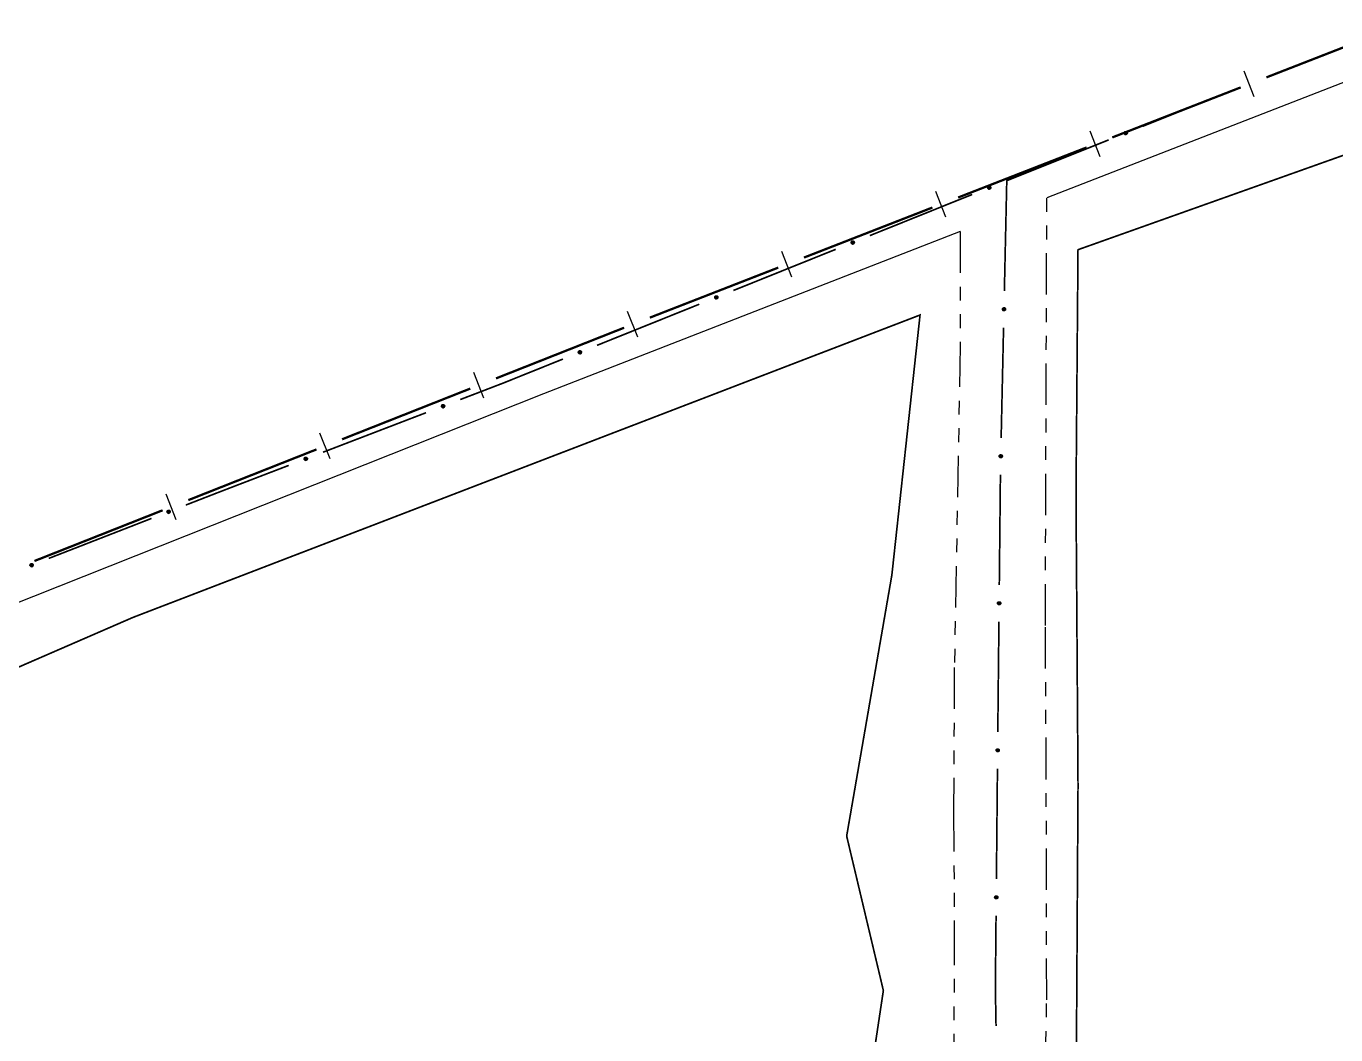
# Model space of a CAD drawing. Extents: x 212200 to 214553, y 4880545 to 4882659.
# Drawn here: x 212374.7 to 212517.2, y 4881900.7 to 4882010.5 of the extents above; entities that cross this region are included whole.
import ezdxf

# ---------------------------------------------------------------- set-up
doc = ezdxf.new("R2010")
doc.units = 0
doc.header["$LTSCALE"] = 1.5
doc.header["$MEASUREMENT"] = 0
doc.linetypes.add('TRACO_12', pattern=[2.5, 2, -0.5])
doc.linetypes.add('TRACO_25', pattern=[8, 3, -1, 1, -1, 1, -1])
for name, color, linetype in [('LM-LIM-SETORES-BAIRROS', 250, 'CONTINUOUS'), ('RU-QUADRA', 210, 'CONTINUOUS'), ('SV-EIXO-ROD-ESTR', 7, 'CONTINUOUS'), ('SV-EIXO-RUA-N-PAV', 6, 'CONTINUOUS'), ('SV-EST-MUNIC-PAV', 20, 'CONTINUOUS'), ('SV-RUA-NAO-PAV', 7, 'CONTINUOUS')]:
    doc.layers.add(name, color=color, linetype=linetype)

msp = doc.modelspace()

# ---------------------------------------------------------------- linework, layer by layer
at = {"layer": 'LM-LIM-SETORES-BAIRROS', "const_width": 0.25}
for points in [[(212509.663076, 4882004.885315), (212523.639331, 4882010.331808)], [(212492.89157, 4881998.349523), (212506.867825, 4882003.796016)], [(212476.120063, 4881991.813731), (212490.096319, 4881997.260224)], [(212459.348557, 4881985.277939), (212473.324812, 4881990.724432)], [(212442.577051, 4881978.742147), (212456.553306, 4881984.188641)], [(212425.83572, 4881972.129506), (212439.783783, 4881977.647798)], [(212409.098045, 4881965.507556), (212423.046107, 4881971.025848)], [(212392.360369, 4881958.885606), (212406.308432, 4881964.403898)], [(212375.622694, 4881952.263656), (212389.570757, 4881957.781948)]]:
    msp.add_lwpolyline(points, dxfattribs=at)
at = {"layer": 'LM-LIM-SETORES-BAIRROS'}
for points in [[(212508.344225, 4882002.76149), (212507.254926, 4882005.556741)], [(212491.572718, 4881996.225698), (212490.48342, 4881999.020949)], [(212474.801212, 4881989.689906), (212473.711913, 4881992.485157)], [(212458.029706, 4881983.154115), (212456.940407, 4881985.949366)], [(212441.265483, 4881976.620878), (212440.161825, 4881979.41049)], [(212424.527807, 4881969.998928), (212423.424149, 4881972.78854)], [(212407.790132, 4881963.376978), (212406.686474, 4881966.16659)], [(212391.052457, 4881956.755028), (212389.948798, 4881959.54464)]]:
    msp.add_lwpolyline(points, dxfattribs=at)
at = {"layer": 'RU-QUADRA', "linetype": 'TRACO_12', "const_width": 0.18, "flags": 128}
msp.add_lwpolyline([(212489.164757, 4881986.135193), (212488.948578, 4881959.321952), (212489.167826, 4881927.808187), (212488.891121, 4881882.507408), (212432.397403, 4881793.455384), (212417.882575, 4881763.02328), (212416.805336, 4881738.65747), (212433.900467, 4881700.932708), (212505.018292, 4881730.37495), (212566.987452, 4881758.776146), (212621.178855, 4881783.091815), (212637.742347, 4881789.662463), (212676.918309, 4881806.061625), (212691.15408, 4881829.640669), (212710.048323, 4881861.859366), (212715.983597, 4881890.598269), (212724.564962, 4881935.044364), (212740.185858, 4882008.603401), (212619.712691, 4882003.6638), (212609.333983, 4882003.4891), (212554.743794, 4882001.734165), (212534.330392, 4882001.149715), (212529.23816, 4882000.391092)], close=True, dxfattribs=at)
at = {"layer": 'RU-QUADRA', "linetype": 'Continuous', "const_width": 0.18, "flags": 128}
msp.add_lwpolyline([(212471.978588, 4881979.029758), (212386.332066, 4881946.120065), (212365.072562, 4881936.883324), (212295.252786, 4881909.560654), (212264.912944, 4881896.782297), (212259.766288, 4881894.725428), (212220.319752, 4881881.654771), (212234.890431, 4881838.439724), (212256.345124, 4881801.548203), (212300.734172, 4881821.595491), (212401.368877, 4881865.009378), (212465.868138, 4881891.428684), (212467.987631, 4881905.524797), (212463.993571, 4881922.334194), (212468.912307, 4881950.735841)], close=True, dxfattribs=at)
at = {"layer": 'SV-EIXO-ROD-ESTR', "const_width": 0.18}
for points in [[(212496.219471, 4881999.572093), (212502.718807, 4882002.171828)], [(212502.718807, 4882002.171828), (212503.430392, 4882002.456461)], [(212481.363844, 4881993.629842), (212492.505564, 4881998.08653)], [(212476.13056, 4881991.536529), (212477.649937, 4881992.144279)], [(212466.515695, 4881987.668946), (212475.793246, 4881991.400844)], [(212475.793246, 4881991.400844), (212476.13056, 4881991.536529)], [(212451.671615, 4881981.69791), (212462.804675, 4881986.176187)], [(212436.827535, 4881975.726873), (212447.960595, 4881980.20515)], [(212426.563335, 4881971.598095), (212433.116515, 4881974.234114)], [(212421.954517, 4881969.829474), (212425.688985, 4881971.262566)], [(212425.688985, 4881971.262566), (212426.563335, 4881971.598095)], [(212407.016646, 4881964.097108), (212418.220049, 4881968.396383)], [(212395.679678, 4881959.746579), (212403.282179, 4881962.664017)], [(212392.085476, 4881958.347407), (212394.881115, 4881959.43571)], [(212394.881115, 4881959.43571), (212395.679678, 4881959.746579)], [(212377.175401, 4881952.543128), (212388.357957, 4881956.896337)]]:
    msp.add_lwpolyline(points, dxfattribs=at)
at = {"layer": 'SV-EIXO-ROD-ESTR'}
for points in [[(212494.18823, 4881998.878157), (212494.206857, 4881998.92338), (212494.232114, 4881998.958437), (212494.261595, 4881998.981614), (212494.292987, 4881998.995301), (212494.326679, 4881999.005687), (212494.362958, 4881999.008664), (212494.403956, 4881999.003048), (212494.449452, 4881998.984681), (212494.483664, 4881998.956448), (212494.507933, 4881998.928761), (212494.52409, 4881998.896849), (212494.533631, 4881998.86395), (212494.535477, 4881998.826163), (212494.52938, 4881998.784671), (212494.509804, 4881998.73937), (212494.484808, 4881998.705171), (212494.455704, 4881998.683502), (212494.423519, 4881998.667462), (212494.388995, 4881998.657271), (212494.353365, 4881998.654554), (212494.311601, 4881998.660767), (212494.267145, 4881998.680681), (212494.232751, 4881998.705223), (212494.210679, 4881998.734015), (212494.195601, 4881998.766057), (212494.184773, 4881998.799723), (212494.180262, 4881998.836068), (212494.18823, 4881998.878157)], [(212479.332603, 4881992.935906), (212479.35123, 4881992.981129), (212479.376487, 4881993.016186), (212479.405968, 4881993.039363), (212479.43736, 4881993.05305), (212479.471052, 4881993.063436), (212479.507331, 4881993.066413), (212479.548329, 4881993.060798), (212479.593825, 4881993.04243), (212479.628037, 4881993.014197), (212479.652306, 4881992.98651), (212479.668463, 4881992.954598), (212479.678004, 4881992.921699), (212479.67985, 4881992.883912), (212479.673753, 4881992.84242), (212479.654177, 4881992.797119), (212479.629181, 4881992.76292), (212479.600077, 4881992.741251), (212479.567892, 4881992.725211), (212479.533368, 4881992.71502), (212479.497738, 4881992.712303), (212479.455974, 4881992.718516), (212479.411518, 4881992.73843), (212479.377124, 4881992.762972), (212479.355052, 4881992.791764), (212479.339974, 4881992.823806), (212479.329146, 4881992.857472), (212479.324635, 4881992.893817), (212479.332603, 4881992.935906)], [(212464.485804, 4881986.971074), (212464.504344, 4881987.016333), (212464.529532, 4881987.051439), (212464.558968, 4881987.074673), (212464.590333, 4881987.088421), (212464.624006, 4881987.098872), (212464.660279, 4881987.101919), (212464.701288, 4881987.096383), (212464.746819, 4881987.078105), (212464.781086, 4881987.049938), (212464.805408, 4881987.022298), (212464.821627, 4881986.990417), (212464.831232, 4881986.957536), (212464.833151, 4881986.919753), (212464.827135, 4881986.878249), (212464.807647, 4881986.832911), (212464.782717, 4881986.798663), (212464.753655, 4881986.776938), (212464.721501, 4881986.760835), (212464.686996, 4881986.750577), (212464.651372, 4881986.747792), (212464.609596, 4881986.753924), (212464.565102, 4881986.773752), (212464.53066, 4881986.798227), (212464.508532, 4881986.826976), (212464.493392, 4881986.858988), (212464.482499, 4881986.892634), (212464.477918, 4881986.928969), (212464.485804, 4881986.971074)], [(212449.641724, 4881981.000038), (212449.660263, 4881981.045296), (212449.685452, 4881981.080402), (212449.714888, 4881981.103636), (212449.746253, 4881981.117385), (212449.779925, 4881981.127836), (212449.816199, 4881981.130883), (212449.857207, 4881981.125347), (212449.902738, 4881981.107068), (212449.937005, 4881981.078901), (212449.961328, 4881981.051261), (212449.977547, 4881981.019381), (212449.987151, 4881980.9865), (212449.989071, 4881980.948716), (212449.983055, 4881980.907213), (212449.963566, 4881980.861874), (212449.938636, 4881980.827626), (212449.909574, 4881980.805901), (212449.877421, 4881980.789799), (212449.842916, 4881980.779541), (212449.807292, 4881980.776755), (212449.765515, 4881980.782887), (212449.721021, 4881980.802715), (212449.686579, 4881980.82719), (212449.664452, 4881980.855939), (212449.649311, 4881980.887952), (212449.638418, 4881980.921597), (212449.633837, 4881980.957933), (212449.641724, 4881981.000038)], [(212434.797643, 4881975.029001), (212434.816183, 4881975.074259), (212434.841371, 4881975.109366), (212434.870807, 4881975.132599), (212434.902172, 4881975.146348), (212434.935845, 4881975.156799), (212434.972118, 4881975.159846), (212435.013127, 4881975.15431), (212435.058658, 4881975.136031), (212435.092925, 4881975.107865), (212435.117247, 4881975.080224), (212435.133466, 4881975.048344), (212435.143071, 4881975.015463), (212435.14499, 4881974.97768), (212435.138974, 4881974.936176), (212435.119486, 4881974.890838), (212435.094556, 4881974.85659), (212435.065494, 4881974.834865), (212435.03334, 4881974.818762), (212434.998836, 4881974.808504), (212434.963212, 4881974.805718), (212434.921435, 4881974.811851), (212434.876941, 4881974.831678), (212434.842499, 4881974.856153), (212434.820372, 4881974.884902), (212434.805231, 4881974.916915), (212434.794338, 4881974.95056), (212434.789757, 4881974.986896), (212434.797643, 4881975.029001)], [(212419.913702, 4881969.164225), (212419.932964, 4881969.20918), (212419.958712, 4881969.243878), (212419.988516, 4881969.266637), (212420.020098, 4881969.279881), (212420.053934, 4881969.289791), (212420.090251, 4881969.292257), (212420.131166, 4881969.286064), (212420.176398, 4881969.267058), (212420.210209, 4881969.238346), (212420.234085, 4881969.210319), (212420.249791, 4881969.178183), (212420.258868, 4881969.145152), (212420.260181, 4881969.107343), (212420.253501, 4881969.065941), (212420.233289, 4881969.020921), (212420.207813, 4881968.987077), (212420.178406, 4881968.965821), (212420.145999, 4881968.950235), (212420.111334, 4881968.940532), (212420.07567, 4881968.938317), (212420.033997, 4881968.945118), (212419.989827, 4881968.965657), (212419.955781, 4881968.99068), (212419.934117, 4881969.01978), (212419.919492, 4881969.052031), (212419.909139, 4881969.085847), (212419.905141, 4881969.122251), (212419.913702, 4881969.164225)], [(212404.975831, 4881963.431859), (212404.995093, 4881963.476814), (212405.020841, 4881963.511512), (212405.050646, 4881963.534271), (212405.082227, 4881963.547515), (212405.116063, 4881963.557426), (212405.15238, 4881963.559891), (212405.193295, 4881963.553698), (212405.238527, 4881963.534692), (212405.272338, 4881963.50598), (212405.296215, 4881963.477953), (212405.311921, 4881963.445817), (212405.320997, 4881963.412786), (212405.322311, 4881963.374977), (212405.31563, 4881963.333575), (212405.295418, 4881963.288555), (212405.269942, 4881963.254711), (212405.240536, 4881963.233455), (212405.208128, 4881963.217869), (212405.173464, 4881963.208166), (212405.137799, 4881963.205951), (212405.096126, 4881963.212752), (212405.051956, 4881963.233291), (212405.017911, 4881963.258314), (212404.996247, 4881963.287415), (212404.981621, 4881963.319666), (212404.971269, 4881963.353481), (212404.967271, 4881963.389886), (212404.975831, 4881963.431859)], [(212390.04789, 4881957.672332), (212390.066935, 4881957.717379), (212390.092516, 4881957.752201), (212390.12221, 4881957.775103), (212390.153728, 4881957.788499), (212390.187515, 4881957.798573), (212390.22382, 4881957.801213), (212390.264764, 4881957.795218), (212390.310087, 4881957.77643), (212390.344037, 4881957.74788), (212390.368048, 4881957.71997), (212390.383908, 4881957.687909), (212390.393144, 4881957.654923), (212390.394639, 4881957.61712), (212390.388159, 4881957.575687), (212390.368164, 4881957.53057), (212390.342851, 4881957.496603), (212390.313547, 4881957.475205), (212390.281215, 4881957.459464), (212390.246598, 4881957.449593), (212390.210945, 4881957.447207), (212390.16924, 4881957.453807), (212390.124971, 4881957.474133), (212390.090805, 4881957.498992), (212390.069001, 4881957.527987), (212390.054221, 4881957.560168), (212390.043705, 4881957.593933), (212390.039532, 4881957.630318), (212390.04789, 4881957.672332)], [(212375.137815, 4881951.868052), (212375.15686, 4881951.9131), (212375.18244, 4881951.947922), (212375.212135, 4881951.970824), (212375.243652, 4881951.98422), (212375.27744, 4881951.994293), (212375.313745, 4881951.996934), (212375.354689, 4881951.990938), (212375.400012, 4881951.97215), (212375.433962, 4881951.943601), (212375.457972, 4881951.91569), (212375.473833, 4881951.88363), (212375.483069, 4881951.850643), (212375.484564, 4881951.812841), (212375.478084, 4881951.771407), (212375.458088, 4881951.72629), (212375.432776, 4881951.692324), (212375.403472, 4881951.670926), (212375.37114, 4881951.655185), (212375.336523, 4881951.645314), (212375.30087, 4881951.642928), (212375.259164, 4881951.649528), (212375.214896, 4881951.669853), (212375.18073, 4881951.694713), (212375.158926, 4881951.723708), (212375.144145, 4881951.755888), (212375.13363, 4881951.789654), (212375.129457, 4881951.826038), (212375.137815, 4881951.868052)]]:
    msp.add_lwpolyline(points, close=True, dxfattribs=at)
for points in [[(212494.180262, 4881998.836068), (212494.449452, 4881998.984681)], [(212494.184773, 4881998.799723), (212494.483664, 4881998.956448)], [(212494.185695, 4881998.855755), (212494.42413, 4881998.990809)], [(212494.186962, 4881998.819521), (212494.462138, 4881998.969272)], [(212494.18823, 4881998.878157), (212494.403956, 4881999.003048)], [(212494.199377, 4881998.902378), (212494.376747, 4881999.002718)], [(212494.206857, 4881998.92338), (212494.362958, 4881999.008664)], [(212494.221169, 4881998.943426), (212494.336966, 4881999.002972)], [(212494.232114, 4881998.958437), (212494.326679, 4881999.005687)], [(212494.193296, 4881998.785314), (212494.490517, 4881998.942413)], [(212494.195601, 4881998.766057), (212494.507933, 4881998.928761)], [(212494.205712, 4881998.7506), (212494.515349, 4881998.909726)], [(212494.210679, 4881998.734015), (212494.52409, 4881998.896849)], [(212494.225223, 4881998.720194), (212494.526245, 4881998.878813)], [(212494.232751, 4881998.705223), (212494.533631, 4881998.86395)], [(212494.252335, 4881998.692828), (212494.530552, 4881998.842326)], [(212494.267145, 4881998.680681), (212494.535477, 4881998.826163)], [(212494.29237, 4881998.673571), (212494.529792, 4881998.803811)], [(212494.311601, 4881998.660767), (212494.52938, 4881998.784671)], [(212494.336712, 4881998.661915), (212494.512562, 4881998.758708)], [(212494.353365, 4881998.654554), (212494.509804, 4881998.73937)], [(212494.374974, 4881998.658114), (212494.491531, 4881998.719434)], [(212494.388995, 4881998.657271), (212494.484808, 4881998.705171)], [(212479.324635, 4881992.893817), (212479.593825, 4881993.04243)], [(212479.329146, 4881992.857472), (212479.628037, 4881993.014197)], [(212479.330068, 4881992.913504), (212479.568503, 4881993.048558)], [(212479.331335, 4881992.87727), (212479.606511, 4881993.027021)], [(212479.332603, 4881992.935906), (212479.548329, 4881993.060798)], [(212479.337669, 4881992.843063), (212479.63489, 4881993.000162)], [(212479.339974, 4881992.823806), (212479.652306, 4881992.98651)], [(212479.34375, 4881992.960127), (212479.52112, 4881993.060468)], [(212479.350085, 4881992.808349), (212479.659722, 4881992.967475)], [(212479.35123, 4881992.981129), (212479.507331, 4881993.066413)], [(212479.355052, 4881992.791764), (212479.668463, 4881992.954598)], [(212479.365542, 4881993.001175), (212479.481339, 4881993.060721)], [(212479.369596, 4881992.777943), (212479.670618, 4881992.936562)], [(212479.376487, 4881993.016186), (212479.471052, 4881993.063436)], [(212479.377124, 4881992.762972), (212479.678004, 4881992.921699)], [(212479.396708, 4881992.750577), (212479.674925, 4881992.900075)], [(212479.411518, 4881992.73843), (212479.67985, 4881992.883912)], [(212479.436743, 4881992.73132), (212479.674165, 4881992.86156)], [(212479.455974, 4881992.718516), (212479.673753, 4881992.84242)], [(212479.481085, 4881992.719664), (212479.656935, 4881992.816457)], [(212479.497738, 4881992.712303), (212479.654177, 4881992.797119)], [(212479.519347, 4881992.715863), (212479.635904, 4881992.777183)], [(212479.533368, 4881992.71502), (212479.629181, 4881992.76292)], [(212464.477918, 4881986.928969), (212464.746819, 4881987.078105)], [(212464.482499, 4881986.892634), (212464.781086, 4881987.049938)], [(212464.483312, 4881986.948667), (212464.721485, 4881987.084183)], [(212464.484649, 4881986.912435), (212464.759535, 4881987.062719)], [(212464.485804, 4881986.971074), (212464.701288, 4881987.096383)], [(212464.49105, 4881986.878241), (212464.787966, 4881987.035916)], [(212464.493392, 4881986.858988), (212464.805408, 4881987.022298)], [(212464.496904, 4881986.995316), (212464.674079, 4881987.096001)], [(212464.503533, 4881986.843551), (212464.812861, 4881987.003277)], [(212464.504344, 4881987.016333), (212464.660279, 4881987.101919)], [(212464.508532, 4881986.826976), (212464.821627, 4881986.990417)], [(212464.518616, 4881987.036407), (212464.634297, 4881987.096177)], [(212464.523103, 4881986.813183), (212464.823817, 4881986.972385)], [(212464.529532, 4881987.051439), (212464.624006, 4881987.098872)], [(212464.53066, 4881986.798227), (212464.831232, 4881986.957536)], [(212464.550268, 4881986.78587), (212464.828195, 4881986.935906)], [(212464.565102, 4881986.773752), (212464.833151, 4881986.919753)], [(212464.59034, 4881986.76669), (212464.827509, 4881986.89739)], [(212464.609596, 4881986.753924), (212464.827135, 4881986.878249)], [(212464.634705, 4881986.75512), (212464.810367, 4881986.852254)], [(212464.651372, 4881986.747792), (212464.807647, 4881986.832911)], [(212464.672974, 4881986.751394), (212464.789412, 4881986.812939)], [(212464.686996, 4881986.750577), (212464.782717, 4881986.798663)], [(212449.633837, 4881980.957933), (212449.902738, 4881981.107068)], [(212449.638418, 4881980.921597), (212449.937005, 4881981.078901)], [(212449.639232, 4881980.97763), (212449.877405, 4881981.113147)], [(212449.640569, 4881980.941399), (212449.915455, 4881981.091683)], [(212449.641724, 4881981.000038), (212449.857207, 4881981.125347)], [(212449.64697, 4881980.907204), (212449.943886, 4881981.064879)], [(212449.649311, 4881980.887952), (212449.961328, 4881981.051261)], [(212449.652824, 4881981.02428), (212449.829999, 4881981.124964)], [(212449.659453, 4881980.872514), (212449.968781, 4881981.03224)], [(212449.660263, 4881981.045296), (212449.816199, 4881981.130883)], [(212449.664452, 4881980.855939), (212449.977547, 4881981.019381)], [(212449.674536, 4881981.06537), (212449.790217, 4881981.12514)], [(212449.679022, 4881980.842146), (212449.979736, 4881981.001349)], [(212449.685452, 4881981.080402), (212449.779925, 4881981.127836)], [(212449.686579, 4881980.82719), (212449.987151, 4881980.9865)], [(212449.706188, 4881980.814833), (212449.984115, 4881980.96487)], [(212449.721021, 4881980.802715), (212449.989071, 4881980.948716)], [(212449.74626, 4881980.795653), (212449.983429, 4881980.926354)], [(212449.765515, 4881980.782887), (212449.983055, 4881980.907213)], [(212449.790625, 4881980.784084), (212449.966286, 4881980.881218)], [(212449.807292, 4881980.776755), (212449.963566, 4881980.861874)], [(212449.828893, 4881980.780357), (212449.945332, 4881980.841902)], [(212449.842916, 4881980.779541), (212449.938636, 4881980.827626)], [(212434.789757, 4881974.986896), (212435.058658, 4881975.136031)], [(212434.794338, 4881974.95056), (212435.092925, 4881975.107865)], [(212434.795151, 4881975.006594), (212435.033325, 4881975.14211)], [(212434.796488, 4881974.970362), (212435.071374, 4881975.120646)], [(212434.797643, 4881975.029001), (212435.013127, 4881975.15431)], [(212434.802889, 4881974.936168), (212435.099805, 4881975.093842)], [(212434.805231, 4881974.916915), (212435.117247, 4881975.080224)], [(212434.808744, 4881975.053243), (212434.985919, 4881975.153927)], [(212434.815373, 4881974.901478), (212435.124701, 4881975.061204)], [(212434.816183, 4881975.074259), (212434.972118, 4881975.159846)], [(212434.820372, 4881974.884902), (212435.133466, 4881975.048344)], [(212434.830455, 4881975.094334), (212434.946137, 4881975.154104)], [(212434.834942, 4881974.871109), (212435.135656, 4881975.030312)], [(212434.841371, 4881975.109366), (212434.935845, 4881975.156799)], [(212434.842499, 4881974.856153), (212435.143071, 4881975.015463)], [(212434.862107, 4881974.843796), (212435.140034, 4881974.993833)], [(212434.876941, 4881974.831678), (212435.14499, 4881974.97768)], [(212434.90218, 4881974.824617), (212435.139349, 4881974.955317)], [(212434.921435, 4881974.811851), (212435.138974, 4881974.936176)], [(212434.946544, 4881974.813047), (212435.122206, 4881974.910181)], [(212434.963212, 4881974.805718), (212435.119486, 4881974.890838)], [(212434.984813, 4881974.80932), (212435.101251, 4881974.870866)], [(212434.998836, 4881974.808504), (212435.094556, 4881974.85659)], [(212419.905141, 4881969.122251), (212420.176398, 4881969.267058)], [(212419.909139, 4881969.085847), (212420.210209, 4881969.238346)], [(212419.910851, 4881969.14186), (212420.151165, 4881969.273542)], [(212419.911607, 4881969.105612), (212420.188866, 4881969.251471)], [(212419.913702, 4881969.164225), (212420.131166, 4881969.286064)], [(212419.917459, 4881969.071319), (212420.216864, 4881969.224215)], [(212419.919492, 4881969.052031), (212420.234085, 4881969.210319)], [(212419.925189, 4881969.188286), (212420.103955, 4881969.286118)], [(212419.929385, 4881969.036434), (212420.241233, 4881969.191182)], [(212419.932964, 4881969.20918), (212420.090251, 4881969.292257)], [(212419.934117, 4881969.01978), (212420.249791, 4881969.178183)], [(212419.947556, 4881969.229023), (212420.064181, 4881969.286931)], [(212419.948465, 4881969.005756), (212420.251692, 4881969.160118)], [(212419.955781, 4881968.99068), (212420.258868, 4881969.145152)], [(212419.958712, 4881969.243878), (212420.053934, 4881969.289791)], [(212419.975189, 4881968.978011), (212420.255485, 4881969.123574)], [(212419.989827, 4881968.965657), (212420.260181, 4881969.107343)], [(212420.014949, 4881968.958191), (212420.254182, 4881969.085074)], [(212420.033997, 4881968.945118), (212420.253501, 4881969.065941)], [(212420.059123, 4881968.945912), (212420.236318, 4881969.040218)], [(212420.07567, 4881968.938317), (212420.233289, 4881969.020921)], [(212420.097326, 4881968.941573), (212420.214736, 4881969.001244)], [(212420.111334, 4881968.940532), (212420.207813, 4881968.987077)], [(212404.967271, 4881963.389886), (212405.238527, 4881963.534692)], [(212404.971269, 4881963.353481), (212405.272338, 4881963.50598)], [(212404.97298, 4881963.409494), (212405.213295, 4881963.541176)], [(212404.973736, 4881963.373246), (212405.250995, 4881963.519105)], [(212404.975831, 4881963.431859), (212405.193295, 4881963.553698)], [(212404.979588, 4881963.338953), (212405.278993, 4881963.491849)], [(212404.981621, 4881963.319666), (212405.296215, 4881963.477953)], [(212404.987318, 4881963.45592), (212405.166084, 4881963.553752)], [(212404.991514, 4881963.304068), (212405.303362, 4881963.458816)], [(212404.995093, 4881963.476814), (212405.15238, 4881963.559891)], [(212404.996247, 4881963.287415), (212405.311921, 4881963.445817)], [(212405.009686, 4881963.496657), (212405.12631, 4881963.554566)], [(212405.010594, 4881963.27339), (212405.313821, 4881963.427752)], [(212405.017911, 4881963.258314), (212405.320997, 4881963.412786)], [(212405.020841, 4881963.511512), (212405.116063, 4881963.557426)], [(212405.037318, 4881963.245645), (212405.317614, 4881963.391208)], [(212405.051956, 4881963.233291), (212405.322311, 4881963.374977)], [(212405.077078, 4881963.225826), (212405.316311, 4881963.352708)], [(212405.096126, 4881963.212752), (212405.31563, 4881963.333575)], [(212405.121252, 4881963.213546), (212405.298448, 4881963.307852)], [(212405.137799, 4881963.205951), (212405.295418, 4881963.288555)], [(212405.159456, 4881963.209207), (212405.276865, 4881963.268878)], [(212405.173464, 4881963.208166), (212405.269942, 4881963.254711)], [(212390.039532, 4881957.630318), (212390.310087, 4881957.77643)], [(212390.043705, 4881957.593933), (212390.344037, 4881957.74788)], [(212390.045147, 4881957.649954), (212390.284824, 4881957.782792)], [(212390.046078, 4881957.613709), (212390.322631, 4881957.760903)], [(212390.04789, 4881957.672332), (212390.264764, 4881957.795218)], [(212390.052095, 4881957.579445), (212390.35076, 4881957.733782)], [(212390.054221, 4881957.560168), (212390.368048, 4881957.71997)], [(212390.059261, 4881957.696448), (212390.237553, 4881957.79514)], [(212390.064188, 4881957.544618), (212390.375287, 4881957.700867)], [(212390.066935, 4881957.717379), (212390.22382, 4881957.801213)], [(212390.069001, 4881957.527987), (212390.383908, 4881957.687909)], [(212390.081432, 4881957.737293), (212390.197776, 4881957.795762)], [(212390.083416, 4881957.514032), (212390.385896, 4881957.669854)], [(212390.090805, 4881957.498992), (212390.393144, 4881957.654923)], [(212390.092516, 4881957.752201), (212390.187515, 4881957.798573)], [(212390.110274, 4881957.486416), (212390.389865, 4881957.633328)], [(212390.124971, 4881957.474133), (212390.394639, 4881957.61712)], [(212390.150128, 4881957.466789), (212390.388748, 4881957.594822)], [(212390.16924, 4881957.453807), (212390.388159, 4881957.575687)], [(212390.194361, 4881957.454722), (212390.3711, 4881957.549881)], [(212390.210945, 4881957.447207), (212390.368164, 4881957.53057)], [(212390.232585, 4881957.450567), (212390.349706, 4881957.510803)], [(212390.246598, 4881957.449593), (212390.342851, 4881957.496603)], [(212375.129457, 4881951.826038), (212375.400012, 4881951.97215)], [(212375.13363, 4881951.789654), (212375.433962, 4881951.943601)], [(212375.135071, 4881951.845674), (212375.374749, 4881951.978513)], [(212375.136002, 4881951.80943), (212375.412555, 4881951.956624)], [(212375.137815, 4881951.868052), (212375.354689, 4881951.990938)], [(212375.14202, 4881951.775166), (212375.440684, 4881951.929503)], [(212375.149186, 4881951.892168), (212375.327478, 4881951.990861)], [(212375.15686, 4881951.9131), (212375.313745, 4881951.996934)], [(212375.171357, 4881951.933013), (212375.287701, 4881951.991483)], [(212375.18244, 4881951.947922), (212375.27744, 4881951.994293)], [(212375.144145, 4881951.755888), (212375.457972, 4881951.91569)], [(212375.154113, 4881951.740338), (212375.465212, 4881951.896587)], [(212375.158926, 4881951.723708), (212375.473833, 4881951.88363)], [(212375.173341, 4881951.709753), (212375.475821, 4881951.865575)], [(212375.18073, 4881951.694713), (212375.483069, 4881951.850643)], [(212375.200199, 4881951.682137), (212375.47979, 4881951.829049)], [(212375.214896, 4881951.669853), (212375.484564, 4881951.812841)], [(212375.240053, 4881951.662509), (212375.478673, 4881951.790543)], [(212375.259164, 4881951.649528), (212375.478084, 4881951.771407)], [(212375.284286, 4881951.650443), (212375.461025, 4881951.745602)], [(212375.30087, 4881951.642928), (212375.458088, 4881951.72629)], [(212375.32251, 4881951.646288), (212375.439631, 4881951.706524)], [(212375.336523, 4881951.645314), (212375.432776, 4881951.692324)]]:
    msp.add_lwpolyline(points, dxfattribs=at)
at = {"layer": 'SV-EIXO-RUA-N-PAV', "const_width": 0.18}
for points in [[(212481.415712, 4881993.650589), (212481.153169, 4881981.653462)], [(212481.065655, 4881977.654419), (212480.803113, 4881965.657292)], [(212480.724211, 4881961.658111), (212480.601768, 4881949.658736)], [(212480.560954, 4881945.658944), (212480.458918, 4881935.659464)], [(212480.452878, 4881935.067538), (212480.439469, 4881933.659559)], [(212480.458918, 4881935.659464), (212480.452878, 4881935.067538)], [(212480.401375, 4881929.65974), (212480.287095, 4881917.660285)], [(212480.249001, 4881913.660466), (212480.182338, 4881906.660783)], [(212480.182338, 4881906.660783), (212480.174019, 4881905.787321)], [(212480.174019, 4881905.787321), (212480.247695, 4881901.661481)]]:
    msp.add_lwpolyline(points, dxfattribs=at)
at = {"layer": 'SV-EIXO-RUA-N-PAV'}
for points in [[(212481.22261, 4881979.795178), (212481.256926, 4881979.760329), (212481.279292, 4881979.723361), (212481.289073, 4881979.687158), (212481.289373, 4881979.652913), (212481.285735, 4881979.617845), (212481.274267, 4881979.583297), (212481.253044, 4881979.547773), (212481.218328, 4881979.513104), (212481.178951, 4881979.492681), (212481.143972, 4881979.481194), (212481.108281, 4881979.478824), (212481.074273, 4881979.482929), (212481.038781, 4881979.496028), (212481.002991, 4881979.517887), (212480.968975, 4881979.55364), (212480.947296, 4881979.590033), (212480.938755, 4881979.625298), (212480.9366, 4881979.661194), (212480.940743, 4881979.696952), (212480.952197, 4881979.730799), (212480.97427, 4881979.766795), (212481.010002, 4881979.799901), (212481.046053, 4881979.821937), (212481.081189, 4881979.830971), (212481.116577, 4881979.832297), (212481.151795, 4881979.829076), (212481.187002, 4881979.818993), (212481.22261, 4881979.795178)], [(212480.872553, 4881963.799008), (212480.906869, 4881963.764159), (212480.929235, 4881963.727191), (212480.939016, 4881963.690988), (212480.939317, 4881963.656743), (212480.935678, 4881963.621674), (212480.92421, 4881963.587127), (212480.902988, 4881963.551603), (212480.868271, 4881963.516934), (212480.828894, 4881963.496511), (212480.793915, 4881963.485023), (212480.758224, 4881963.482654), (212480.724216, 4881963.486759), (212480.688724, 4881963.499858), (212480.652934, 4881963.521717), (212480.618918, 4881963.557469), (212480.597239, 4881963.593862), (212480.588698, 4881963.629128), (212480.586543, 4881963.665023), (212480.590687, 4881963.700781), (212480.60214, 4881963.734629), (212480.624213, 4881963.770625), (212480.659946, 4881963.803731), (212480.695996, 4881963.825767), (212480.731132, 4881963.834801), (212480.76652, 4881963.836127), (212480.801738, 4881963.832905), (212480.836946, 4881963.822823), (212480.872553, 4881963.799008)], [(212480.692902, 4881947.801389), (212480.727622, 4881947.766943), (212480.750419, 4881947.730239), (212480.760621, 4881947.694153), (212480.761322, 4881947.659914), (212480.758093, 4881947.624805), (212480.747029, 4881947.590126), (212480.726223, 4881947.554357), (212480.691913, 4881947.519285), (212480.652778, 4881947.498403), (212480.617935, 4881947.486508), (212480.582275, 4881947.483722), (212480.548221, 4881947.487429), (212480.512578, 4881947.500114), (212480.476535, 4881947.521553), (212480.442104, 4881947.556906), (212480.420002, 4881947.593043), (212480.41105, 4881947.628206), (212480.408476, 4881947.664074), (212480.412201, 4881947.699878), (212480.423259, 4881947.733857), (212480.44491, 4881947.770108), (212480.480254, 4881947.803629), (212480.516045, 4881947.826085), (212480.551073, 4881947.835528), (212480.586442, 4881947.837268), (212480.621695, 4881947.834458), (212480.657019, 4881947.824787), (212480.692902, 4881947.801389)], [(212480.531866, 4881931.802275), (212480.56661, 4881931.767853), (212480.589431, 4881931.731164), (212480.599658, 4881931.695085), (212480.600382, 4881931.660846), (212480.597178, 4881931.625735), (212480.586137, 4881931.591049), (212480.565355, 4881931.555265), (212480.531069, 4881931.52017), (212480.491948, 4881931.499262), (212480.457113, 4881931.487343), (212480.421455, 4881931.484532), (212480.387399, 4881931.488217), (212480.351748, 4881931.500877), (212480.31569, 4881931.522291), (212480.281235, 4881931.557621), (212480.259108, 4881931.593743), (212480.250132, 4881931.628901), (212480.247534, 4881931.664767), (212480.251235, 4881931.700573), (212480.262269, 4881931.73456), (212480.283895, 4881931.770825), (212480.319216, 4881931.804371), (212480.354992, 4881931.826851), (212480.390014, 4881931.836318), (212480.425382, 4881931.838081), (212480.460637, 4881931.835295), (212480.495967, 4881931.825648), (212480.531866, 4881931.802275)], [(212480.379492, 4881915.803001), (212480.414236, 4881915.768578), (212480.437057, 4881915.731889), (212480.447284, 4881915.69581), (212480.448008, 4881915.661572), (212480.444804, 4881915.626461), (212480.433763, 4881915.591775), (212480.412981, 4881915.555991), (212480.378695, 4881915.520896), (212480.339574, 4881915.499987), (212480.304739, 4881915.488069), (212480.269081, 4881915.485258), (212480.235025, 4881915.488943), (212480.199373, 4881915.501603), (212480.163316, 4881915.523017), (212480.128861, 4881915.558347), (212480.106734, 4881915.594469), (212480.097758, 4881915.629626), (212480.09516, 4881915.665492), (212480.098861, 4881915.701299), (212480.109895, 4881915.735285), (212480.131521, 4881915.771551), (212480.166842, 4881915.805096), (212480.202618, 4881915.827576), (212480.23764, 4881915.837043), (212480.273008, 4881915.838807), (212480.308263, 4881915.836021), (212480.343593, 4881915.826374), (212480.379492, 4881915.803001)]]:
    msp.add_lwpolyline(points, close=True, dxfattribs=at)
for points in [[(212480.940743, 4881979.696952), (212480.947296, 4881979.590033)], [(212480.94701, 4881979.709522), (212480.957786, 4881979.578261)], [(212480.952197, 4881979.730799), (212480.968975, 4881979.55364)], [(212480.965491, 4881979.743239), (212480.985688, 4881979.543529)], [(212480.97427, 4881979.766795), (212481.002991, 4881979.517887)], [(212480.993581, 4881979.779475), (212481.020441, 4881979.510012)], [(212481.010002, 4881979.799901), (212481.038781, 4881979.496028)], [(212481.026979, 4881979.808771), (212481.055582, 4881979.49423)], [(212481.046053, 4881979.821937), (212481.074273, 4881979.482929)], [(212481.062776, 4881979.823001), (212481.090842, 4881979.483904)], [(212481.081189, 4881979.830971), (212481.108281, 4881979.478824)], [(212481.098395, 4881979.829046), (212481.123553, 4881979.481824)], [(212481.116577, 4881979.832297), (212481.143972, 4881979.481194)], [(212481.135198, 4881979.826876), (212481.163353, 4881979.491872)], [(212481.151795, 4881979.829076), (212481.178951, 4881979.492681)], [(212481.169154, 4881979.819308), (212481.19918, 4881979.507466)], [(212481.187002, 4881979.818993), (212481.218328, 4881979.513104)], [(212481.20299, 4881979.806284), (212481.233882, 4881979.534003)], [(212481.22261, 4881979.795178), (212481.253044, 4881979.547773)], [(212481.240531, 4881979.775436), (212481.263396, 4881979.572938)], [(212481.256926, 4881979.760329), (212481.274267, 4881979.583297)], [(212481.269767, 4881979.73931), (212481.279208, 4881979.609443)], [(212481.279292, 4881979.723361), (212481.285735, 4881979.617845)], [(212480.590687, 4881963.700781), (212480.597239, 4881963.593862)], [(212480.596954, 4881963.713352), (212480.60773, 4881963.582091)], [(212480.60214, 4881963.734629), (212480.618918, 4881963.557469)], [(212480.615435, 4881963.747069), (212480.635631, 4881963.547359)], [(212480.624213, 4881963.770625), (212480.652934, 4881963.521717)], [(212480.643525, 4881963.783305), (212480.670384, 4881963.513842)], [(212480.659946, 4881963.803731), (212480.688724, 4881963.499858)], [(212480.676922, 4881963.812601), (212480.705525, 4881963.49806)], [(212480.695996, 4881963.825767), (212480.724216, 4881963.486759)], [(212480.712719, 4881963.826831), (212480.740785, 4881963.487734)], [(212480.731132, 4881963.834801), (212480.758224, 4881963.482654)], [(212480.748338, 4881963.832876), (212480.773496, 4881963.485654)], [(212480.76652, 4881963.836127), (212480.793915, 4881963.485023)], [(212480.785141, 4881963.830706), (212480.813296, 4881963.495701)], [(212480.801738, 4881963.832905), (212480.828894, 4881963.496511)], [(212480.819097, 4881963.823138), (212480.849124, 4881963.511296)], [(212480.836946, 4881963.822823), (212480.868271, 4881963.516934)], [(212480.852933, 4881963.810114), (212480.883825, 4881963.537833)], [(212480.872553, 4881963.799008), (212480.902988, 4881963.551603)], [(212480.890474, 4881963.779266), (212480.913339, 4881963.576768)], [(212480.906869, 4881963.764159), (212480.92421, 4881963.587127)], [(212480.91971, 4881963.74314), (212480.929152, 4881963.613273)], [(212480.929235, 4881963.727191), (212480.935678, 4881963.621674)], [(212480.412201, 4881947.699878), (212480.420002, 4881947.593043)], [(212480.418321, 4881947.712522), (212480.430629, 4881947.581395)], [(212480.423259, 4881947.733857), (212480.442104, 4881947.556906)], [(212480.436407, 4881947.746452), (212480.458935, 4881947.546991)], [(212480.44491, 4881947.770108), (212480.476535, 4881947.521553)], [(212480.464072, 4881947.783014), (212480.494076, 4881947.513883)], [(212480.480254, 4881947.803629), (212480.512578, 4881947.500114)], [(212480.497125, 4881947.812697), (212480.529399, 4881947.498512)], [(212480.516045, 4881947.826085), (212480.548221, 4881947.487429)], [(212480.532754, 4881947.827344), (212480.564777, 4881947.488598)], [(212480.551073, 4881947.835528), (212480.582275, 4881947.483722)], [(212480.568299, 4881947.833805), (212480.59751, 4881947.4869)], [(212480.586442, 4881947.837268), (212480.617935, 4881947.486508)], [(212480.605126, 4881947.832064), (212480.63719, 4881947.497412)], [(212480.621695, 4881947.834458), (212480.652778, 4881947.498403)], [(212480.639167, 4881947.824894), (212480.672833, 4881947.513423)], [(212480.657019, 4881947.824787), (212480.691913, 4881947.519285)], [(212480.673153, 4881947.812266), (212480.707223, 4881947.540364)], [(212480.692902, 4881947.801389), (212480.726223, 4881947.554357)], [(212480.711052, 4881947.781858), (212480.73628, 4881947.579641)], [(212480.727622, 4881947.766943), (212480.747029, 4881947.590126)], [(212480.740708, 4881947.746076), (212480.751665, 4881947.616328)], [(212480.750419, 4881947.730239), (212480.758093, 4881947.624805)], [(212480.251235, 4881931.700573), (212480.259108, 4881931.593743)], [(212480.257346, 4881931.713221), (212480.269743, 4881931.582103)], [(212480.262269, 4881931.73456), (212480.281235, 4881931.557621)], [(212480.275409, 4881931.747163), (212480.298072, 4881931.547718)], [(212480.283895, 4881931.770825), (212480.31569, 4881931.522291)], [(212480.303049, 4881931.783744), (212480.333236, 4881931.514633)], [(212480.319216, 4881931.804371), (212480.351748, 4881931.500877)], [(212480.336082, 4881931.81345), (212480.368569, 4881931.499286)], [(212480.354992, 4881931.826851), (212480.387399, 4881931.488217)], [(212480.371701, 4881931.828121), (212480.403954, 4881931.489397)], [(212480.390014, 4881931.836318), (212480.421455, 4881931.484532)], [(212480.407242, 4881931.834606), (212480.436688, 4881931.487721)], [(212480.425382, 4881931.838081), (212480.457113, 4881931.487343)], [(212480.444069, 4881931.83289), (212480.476361, 4881931.49826)], [(212480.460637, 4881931.835295), (212480.491948, 4881931.499262)], [(212480.478116, 4881931.825743), (212480.511993, 4881931.514295)], [(212480.495967, 4881931.825648), (212480.531069, 4881931.52017)], [(212480.51211, 4881931.813138), (212480.546365, 4881931.54126)], [(212480.531866, 4881931.802275), (212480.565355, 4881931.555265)], [(212480.550029, 4881931.782756), (212480.575395, 4881931.580556)], [(212480.56661, 4881931.767853), (212480.586137, 4881931.591049)], [(212480.57971, 4881931.746994), (212480.590755, 4881931.617254)], [(212480.589431, 4881931.731164), (212480.597178, 4881931.625735)], [(212480.098861, 4881915.701299), (212480.106734, 4881915.594469)], [(212480.104972, 4881915.713946), (212480.117369, 4881915.582828)], [(212480.109895, 4881915.735285), (212480.128861, 4881915.558347)], [(212480.123035, 4881915.747889), (212480.145698, 4881915.548444)], [(212480.131521, 4881915.771551), (212480.163316, 4881915.523017)], [(212480.150675, 4881915.784469), (212480.180862, 4881915.515359)], [(212480.166842, 4881915.805096), (212480.199373, 4881915.501603)], [(212480.183708, 4881915.814176), (212480.216195, 4881915.500012)], [(212480.202618, 4881915.827576), (212480.235025, 4881915.488943)], [(212480.219327, 4881915.828847), (212480.25158, 4881915.490123)], [(212480.23764, 4881915.837043), (212480.269081, 4881915.485258)], [(212480.254868, 4881915.835331), (212480.284314, 4881915.488446)], [(212480.273008, 4881915.838807), (212480.304739, 4881915.488069)], [(212480.291695, 4881915.833616), (212480.323987, 4881915.498985)], [(212480.308263, 4881915.836021), (212480.339574, 4881915.499987)], [(212480.325742, 4881915.826469), (212480.359619, 4881915.515021)], [(212480.343593, 4881915.826374), (212480.378695, 4881915.520896)], [(212480.359736, 4881915.813864), (212480.393991, 4881915.541985)], [(212480.379492, 4881915.803001), (212480.412981, 4881915.555991)], [(212480.397655, 4881915.783482), (212480.423021, 4881915.581282)], [(212480.414236, 4881915.768578), (212480.433763, 4881915.591775)], [(212480.427335, 4881915.74772), (212480.438381, 4881915.617979)], [(212480.437057, 4881915.731889), (212480.444804, 4881915.626461)]]:
    msp.add_lwpolyline(points, dxfattribs=at)
at = {"layer": 'SV-EST-MUNIC-PAV', "linetype": 'Continuous'}
for points in [[(212549.139294, 4882009.258943, 5.57111), (212535.800612, 4882009.762796, 5.820283), (212529.36424, 4882008.160146, 6.019621), (212520.373017, 4882005.241253, 6.318628), (212485.77349, 4881991.777507, 6.318628)], [(212476.354815, 4881988.112409, 6.318628), (212431.009209, 4881970.467032, 8.511349), (212325.483145, 4881928.539055, 10.529648), (212244.966953, 4881897.39837, 10.529648), (212227.697161, 4881890.583074, 11.70076), (212212.239643, 4881883.638171, 11.825346), (212201.231873, 4881878.4373, 12.099437)]]:
    msp.add_polyline3d(points, dxfattribs=at)
at = {"layer": 'SV-RUA-NAO-PAV', "linetype": 'TRACO_25'}
for points in [[(212524.669869, 4881734.850227, 7.838582), (212510.632019, 4881728.77262, 6.792057), (212505.679034, 4881726.436446, 6.966477), (212489.308874, 4881720.037131, 9.508039), (212477.565812, 4881714.83187, 10.6044), (212433.121729, 4881695.252705, 11.925015), (212432.031346, 4881695.677392, 11.97485), (212413.728662, 4881736.378503, 11.003077), (212411.873059, 4881740.544154, 10.978159), (212410.744918, 4881744.81818, 10.978159), (212410.550624, 4881761.615967, 10.828655), (212410.714382, 4881766.635249, 10.828655), (212482.578712, 4881878.652822, 7.988086), (212485.313817, 4881884.613119, 8.013003), (212485.764426, 4881904.494986, 7.689078), (212485.709878, 4881928.561713, 6.11929), (212485.613268, 4881945.257313, 7.115981), (212485.77349, 4881991.777507, 7.190733)], [(212476.354815, 4881988.112409, 7.240568), (212476.349984, 4881975.707056, 7.414989), (212475.708996, 4881940.659897, 7.689078), (212475.632314, 4881925.142781, 6.343545), (212475.702487, 4881912.796063, 7.390071), (212475.622396, 4881889.407137, 8.212341), (212474.385157, 4881886.661426, 8.212341), (212414.394929, 4881860.63918, 9.258867), (212319.179397, 4881820.275558, 10.803738)]]:
    msp.add_polyline3d(points, dxfattribs=at)

doc.saveas('drawing.dxf')
